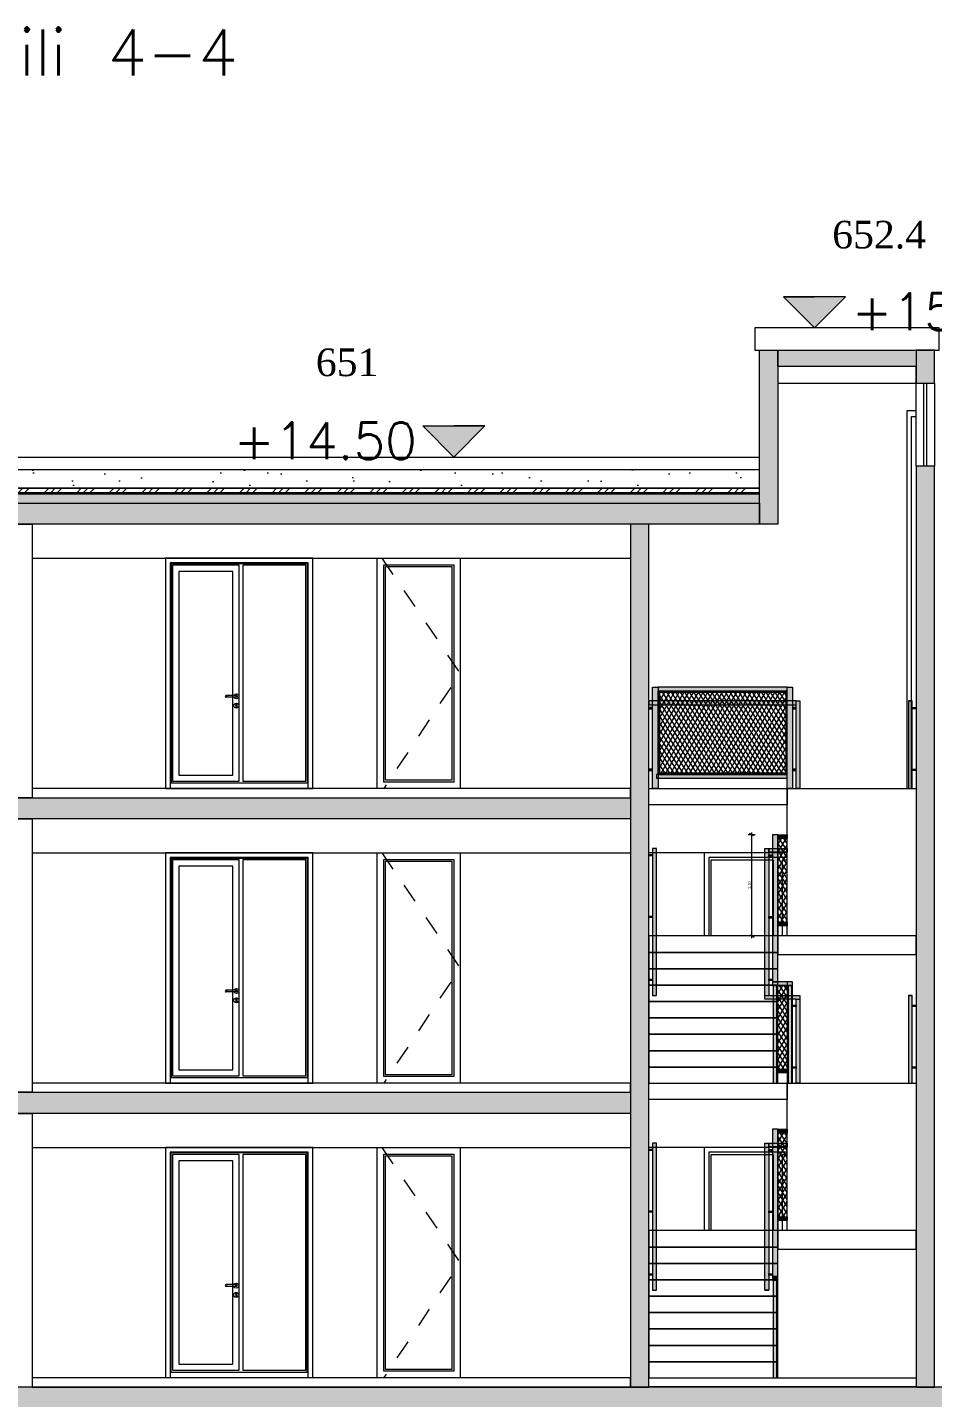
# Model space of a CAD drawing. Header units: metres. Extents: x 476297 to 476657, y 4620828 to 4621206.
# Drawn here: x 476554.18 to 476564.01, y 4621115.29 to 4621130.17 of the extents above; entities that cross this region are included whole.
import ezdxf

# ---------------------------------------------------------------- set-up
doc = ezdxf.new("R2010")
doc.units = ezdxf.units.M
doc.header["$MEASUREMENT"] = 0
doc.linetypes.add('Dashed', pattern=[0.423333, 0.211667, -0.211667])
for name, color, linetype in [('0_0 Architecture', 7, 'Continuous'), ('0_Pen_No__1', 7, 'Continuous'), ('0_Pen_No__250', 7, 'Continuous'), ('0_Pen_No__7', 7, 'Continuous'), ('2D Drafting - General_Pen_No__250', 7, 'Continuous'), ('2D Drafting - General_Pen_No__7', 7, 'Continuous'), ('Annotation - Text_Pen_No__7_Pen_No__7', 7, 'Continuous'), ('gegmebi_Pen_No__7', 7, 'Continuous'), ('New0_Pen_No__42_Pen_No__250', 7, 'Continuous'), ('New0_Pen_No__7', 7, 'Continuous'), ('New2D Drafting - General', 7, 'Continuous'), ('New2D Drafting - General_Pen_No__250', 7, 'Continuous'), ('New2D Drafting - General_Pen_No__250_Pen_No__7', 7, 'Continuous'), ('Newgegmebi_Pen_No__7', 7, 'Continuous'), ('NewNew_piketebi_Pen_No__7', 7, 'Continuous'), ('Newshenobebi', 7, 'Continuous'), ('NewStructural - Bearing', 7, 'Continuous'), ('Structural - Bearing_Pen_No__7_Pen_No__7', 7, 'Continuous'), ('zoma', 7, 'Continuous'), ('zoma_Pen_No__1', 7, 'Continuous')]:
    doc.layers.add(name, color=color, linetype=linetype)
doc.styles.add('GENERATED_STYLE_2', font='arial.ttf')
doc.styles.add('GENERATED_STYLE_6', font='times.ttf')
doc.dimstyles.new('GENERATED_STYLE__5', dxfattribs={"dimtxt": 0.03, "dimasz": 0.038, "dimexe": 0.18, "dimexo": 0.003, "dimgap": 0.09, "dimtad": 1, "dimzin": 0, "dimdsep": 46, "dimtxsty": 'GENERATED_STYLE_2', "dimblk": 'ARROWHEAD_2', "dimblk1": 'ARROWHEAD_2', "dimblk2": 'ARROWHEAD_2', "dimcen": 0.09, "dimclrd": 142, "dimclre": 142, "dimclrt": 142, "dimadec": 0, "dimazin": 0, "dimtfac": 1, "dimtdec": 4, "dimtmove": 0, "dimatfit": 3, "dimfxl": 1, "dimtolj": 1, "dimtzin": 0, "dimarcsym": 0})
pattern_1 = [(60, (476844.52715, 4621385.791044), (-0.038971143, 0.0225), []), (122.833095, (476844.52715, 4621385.791044), (0.0368060797, 0.01875), [])]

# ---------------------------------------------------------------- blocks, each defined once
blk = doc.blocks.new('*D127', base_point=(476844.527, 4621385.791))
at = {"layer": 'zoma', "color": 142, "linetype": 'Continuous', "lineweight": 0, "transparency": 16777216}
for p, q in [((476562.085, 4621121.401), (476562.01, 4621121.401)), ((476562.073, 4621121.387), (476562.023, 4621121.415)), ((476562.048, 4621121.401), (476562.048, 4621121.425)), ((476562.048, 4621120.301), (476562.048, 4621121.401)), ((476562.085, 4621120.301), (476562.01, 4621120.301)), ((476562.023, 4621120.315), (476562.073, 4621120.287)), ((476562.048, 4621120.277), (476562.048, 4621120.301))]:
    blk.add_line(p, q, dxfattribs=at)
at = {"layer": 'zoma', "color": 142, "lineweight": 0, "transparency": 16777216, "insert": (476562.042, 4621120.811), "char_height": 0.03, "attachment_point": 7, "rotation": 90, "style": 'GENERATED_STYLE_2'}
blk.add_mtext('\\A1;{\\pql;\\fArial CYR|b0|i0|c204|p34;1,10}', dxfattribs=at)
blk = doc.blocks.new('ARROWHEAD_2')
at = {"color": 0, "linetype": 'Continuous', "lineweight": 0}
for p, q in [((0, 0), (-1, 0)), ((-0.38, -0.66), (0.38, 0.66))]:
    blk.add_line(p, q, dxfattribs=at)

msp = doc.modelspace()

# ---------------------------------------------------------------- hatches: boundary and pattern name
at = {"layer": '0_0 Architecture', "linetype": 'Continuous', "lineweight": 0}
h = msp.add_hatch(dxfattribs=at)
h.set_pattern_fill('CUT_STONE', style=0, pattern_type=2)
h.set_pattern_definition([(45, (476844.52715, 4621386.59104), (-0.25455844, 0.25455844), [0, -0.24, 0, -0.36]), (110, (476845.32715, 4621386.59104), (0.33828934, 0.12312725), [0, -0.176, 0, -0.304])])
h.paths.add_polyline_path([(476562.13, 4621125.363), (476545.93, 4621125.363), (476545.93, 4621125.163), (476562.13, 4621125.163)])
h = msp.add_hatch(dxfattribs=at)
h.set_pattern_fill('ALUMINUM', style=0, pattern_type=2)
h.set_pattern_definition([(45, (476844.52715, 4621385.79104), (-0.1767767, 0.1767767), []), (45, (476844.4918, 4621385.8264), (-0.1767767, 0.1767767), []), (45, (476844.45644, 4621385.86175), (-0.1767767, 0.1767767), [])])
h.paths.add_polyline_path([(476562.13, 4621125.163), (476545.93, 4621125.163), (476545.93, 4621125.113), (476562.13, 4621125.113)])
h = msp.add_hatch(dxfattribs=at)
h.set_pattern_fill('STRUCTURAL_CONCRETE', style=0, pattern_type=2)
h.set_pattern_definition([(0, (476844.52715, 4621385.79104), (0, 0.6235383), [0.06, -0.3]), (0, (476844.70715, 4621386.1028), (0, 0.6235383), [0.06, -0.3]), (60, (476844.52715, 4621385.79104), (-0.54, 0.3117692), [0.06, -0.3]), (60, (476844.88715, 4621385.79104), (-0.54, 0.3117692), [0.06, -0.3]), (120, (476844.58715, 4621385.79104), (0.54, 0.3117692), [0.06, -0.3]), (120, (476844.94715, 4621385.79104), (0.54, 0.3117692), [0.06, -0.3]), (0, (476844.52715, 4621385.85104), (0, 0.120000005), [0, -0.120000005, 0, -0.180000007]), (45, (476844.58715, 4621385.85104), (-0.084852817, 0.084852817), [0, -0.090000004, 0, -0.150000006])])
h.paths.add_polyline_path([(476562.13, 4621125.102), (476545.93, 4621125.102), (476545.93, 4621125.003), (476562.13, 4621125.003)])
at = {"layer": '0_Pen_No__250', "linetype": 'Continuous', "lineweight": 0}
for points in [[(476562.729, 4621126.905), (476563.067, 4621127.242), (476562.391, 4621127.242)], [(476558.811, 4621125.502), (476558.474, 4621125.84), (476559.149, 4621125.84)]]:
    msp.add_hatch(color=142, dxfattribs=at).paths.add_polyline_path(points)
at = {"layer": '2D Drafting - General_Pen_No__250', "linetype": 'Continuous', "lineweight": 0}
for points in [[(476545.93, 4621124.773), (476545.93, 4621125.003), (476562.13, 4621125.003), (476562.13, 4621124.773)], [(476547.331, 4621121.573), (476547.331, 4621121.803), (476560.731, 4621121.803), (476560.731, 4621121.573)], [(476547.331, 4621118.373), (476547.331, 4621118.603), (476560.731, 4621118.603), (476560.731, 4621118.373)], [(476533.131, 4621115.403), (476574.931, 4621115.403), (476574.931, 4621115.173), (476574.931, 4621114.803), (476574.631, 4621114.803), (476574.631, 4621115.173), (476533.431, 4621115.173), (476533.431, 4621114.803), (476533.131, 4621114.803)]]:
    msp.add_hatch(color=7, dxfattribs=at).paths.add_polyline_path(points)
at = {"layer": 'New2D Drafting - General', "linetype": 'Continuous', "lineweight": 0}
for points in [[(476560.971, 4621121.903), (476560.971, 4621123.003), (476561.031, 4621123.003), (476561.031, 4621121.903)], [(476562.431, 4621123.003), (476561.031, 4621123.003), (476561.031, 4621122.963), (476562.431, 4621122.963)], [(476561.031, 4621122.963), (476562.431, 4621122.963), (476562.416, 4621122.948), (476561.046, 4621122.948)], [(476561.031, 4621122.963), (476561.046, 4621122.948), (476561.046, 4621122.068), (476561.031, 4621122.053)], [(476562.431, 4621122.963), (476562.416, 4621122.948), (476562.416, 4621122.068), (476562.431, 4621122.053)], [(476562.431, 4621121.903), (476562.431, 4621123.003), (476562.491, 4621123.003), (476562.491, 4621121.903)], [(476562.531, 4621122.853), (476560.931, 4621122.853), (476560.931, 4621122.813), (476562.531, 4621122.813)], [(476560.971, 4621122.783), (476560.931, 4621122.783), (476560.931, 4621122.768), (476560.971, 4621122.768)], [(476562.531, 4621122.783), (476562.491, 4621122.783), (476562.491, 4621122.768), (476562.531, 4621122.768)], [(476562.571, 4621121.903), (476562.531, 4621121.903), (476562.531, 4621122.853), (476562.571, 4621122.853)], [(476563.751, 4621121.903), (476563.791, 4621121.903), (476563.791, 4621122.853), (476563.751, 4621122.853)], [(476563.791, 4621122.783), (476563.831, 4621122.783), (476563.831, 4621122.768), (476563.791, 4621122.768)], [(476560.971, 4621122.113), (476560.931, 4621122.113), (476560.931, 4621122.098), (476560.971, 4621122.098)], [(476562.431, 4621122.053), (476561.011, 4621122.053), (476561.011, 4621122.013), (476562.431, 4621122.013)], [(476561.031, 4621122.053), (476562.431, 4621122.053), (476562.416, 4621122.068), (476561.046, 4621122.068)], [(476562.531, 4621122.113), (476562.491, 4621122.113), (476562.491, 4621122.098), (476562.531, 4621122.098)], [(476563.791, 4621122.113), (476563.831, 4621122.113), (476563.831, 4621122.098), (476563.791, 4621122.098)], [(476562.331, 4621119.803), (476562.331, 4621121.401), (476562.271, 4621121.401), (476562.271, 4621119.803)], [(476562.331, 4621121.401), (476562.431, 4621121.401), (476562.431, 4621121.361), (476562.331, 4621121.361)], [(476560.971, 4621119.653), (476561.011, 4621119.653), (476561.011, 4621121.251), (476560.971, 4621121.251)], [(476562.571, 4621119.653), (476562.571, 4621119.615), (476562.571, 4621118.703), (476562.531, 4621118.703), (476562.531, 4621119.613), (476562.191, 4621119.613), (476562.191, 4621121.251), (476562.231, 4621121.251), (476562.231, 4621119.653)], [(476562.231, 4621121.251), (476562.431, 4621121.251), (476562.431, 4621121.211), (476562.231, 4621121.211)], [(476560.931, 4621121.185), (476560.971, 4621121.185), (476560.971, 4621121.17), (476560.931, 4621121.17)], [(476562.231, 4621121.181), (476562.271, 4621121.181), (476562.271, 4621121.166), (476562.231, 4621121.166)], [(476560.931, 4621120.515), (476560.971, 4621120.515), (476560.971, 4621120.5), (476560.931, 4621120.5)], [(476562.231, 4621120.511), (476562.271, 4621120.511), (476562.271, 4621120.496), (476562.231, 4621120.496)], [(476562.331, 4621120.451), (476562.431, 4621120.451), (476562.431, 4621120.411), (476562.331, 4621120.411)], [(476560.931, 4621119.833), (476560.971, 4621119.833), (476560.971, 4621119.818), (476560.931, 4621119.818)], [(476562.231, 4621119.832), (476562.271, 4621119.832), (476562.271, 4621119.817), (476562.231, 4621119.817)], [(476562.491, 4621119.763), (476562.491, 4621119.803), (476562.271, 4621119.803), (476562.271, 4621119.763)], [(476562.28, 4621118.703), (476562.321, 4621118.703), (476562.321, 4621119.763), (476562.28, 4621119.763)], [(476562.491, 4621118.703), (476562.491, 4621119.803), (476562.431, 4621119.803), (476562.431, 4621118.703)], [(476562.441, 4621118.703), (476562.481, 4621118.703), (476562.481, 4621119.763), (476562.441, 4621119.763)], [(476563.751, 4621118.703), (476563.791, 4621118.703), (476563.791, 4621119.653), (476563.751, 4621119.653)], [(476562.491, 4621119.55), (476562.531, 4621119.55), (476562.531, 4621119.536), (476562.491, 4621119.536)], [(476563.791, 4621119.55), (476563.831, 4621119.55), (476563.831, 4621119.536), (476563.791, 4621119.536)], [(476562.321, 4621118.853), (476562.441, 4621118.853), (476562.441, 4621118.813), (476562.321, 4621118.813)], [(476562.491, 4621118.88), (476562.531, 4621118.88), (476562.531, 4621118.866), (476562.491, 4621118.866)], [(476563.791, 4621118.88), (476563.831, 4621118.88), (476563.831, 4621118.865), (476563.791, 4621118.865)], [(476562.331, 4621116.603), (476562.331, 4621118.201), (476562.271, 4621118.201), (476562.271, 4621116.603)], [(476562.331, 4621118.201), (476562.431, 4621118.201), (476562.431, 4621118.161), (476562.331, 4621118.161)], [(476560.931, 4621117.985), (476560.971, 4621117.985), (476560.971, 4621117.97), (476560.931, 4621117.97)], [(476560.971, 4621116.453), (476561.011, 4621116.453), (476561.011, 4621118.051), (476560.971, 4621118.051)], [(476562.231, 4621118.051), (476562.231, 4621116.453), (476562.191, 4621116.453), (476562.191, 4621118.051)], [(476562.231, 4621118.051), (476562.431, 4621118.051), (476562.431, 4621118.011), (476562.231, 4621118.011)], [(476562.231, 4621117.981), (476562.271, 4621117.981), (476562.271, 4621117.966), (476562.231, 4621117.966)], [(476560.931, 4621117.315), (476560.971, 4621117.315), (476560.971, 4621117.3), (476560.931, 4621117.3)], [(476562.231, 4621117.311), (476562.271, 4621117.311), (476562.271, 4621117.296), (476562.231, 4621117.296)], [(476562.331, 4621117.251), (476562.431, 4621117.251), (476562.431, 4621117.211), (476562.331, 4621117.211)], [(476560.931, 4621116.633), (476560.971, 4621116.633), (476560.971, 4621116.618), (476560.931, 4621116.618)], [(476562.231, 4621116.632), (476562.271, 4621116.632), (476562.271, 4621116.617), (476562.231, 4621116.617)], [(476562.331, 4621116.563), (476562.331, 4621116.603), (476562.271, 4621116.603), (476562.271, 4621116.563)], [(476562.28, 4621115.503), (476562.321, 4621115.503), (476562.321, 4621116.563), (476562.28, 4621116.563)]]:
    msp.add_hatch(color=1, dxfattribs=at).paths.add_polyline_path(points)
h = msp.add_hatch(dxfattribs=at)
h.set_pattern_fill('BATT_INSULATION', color=1, style=0, pattern_type=2)
h.set_pattern_definition(pattern_1)
h.paths.add_polyline_path([(476561.046, 4621122.068), (476561.046, 4621122.948), (476562.416, 4621122.948), (476562.416, 4621122.068)])
h = msp.add_hatch(dxfattribs=at)
h.set_pattern_fill('BATT_INSULATION', color=1, style=0, pattern_type=2)
h.set_pattern_definition(pattern_1)
h.paths.add_polyline_path([(476562.431, 4621120.451), (476562.431, 4621121.361), (476562.331, 4621121.361), (476562.331, 4621120.451)])
h = msp.add_hatch(dxfattribs=at)
h.set_pattern_fill('BATT_INSULATION', color=1, style=0, pattern_type=2)
h.set_pattern_definition(pattern_1)
h.paths.add_polyline_path([(476562.441, 4621118.853), (476562.441, 4621119.763), (476562.321, 4621119.763), (476562.321, 4621118.853)])
h = msp.add_hatch(dxfattribs=at)
h.set_pattern_fill('BATT_INSULATION', color=1, style=0, pattern_type=2)
h.set_pattern_definition(pattern_1)
h.paths.add_polyline_path([(476562.431, 4621117.251), (476562.431, 4621118.161), (476562.331, 4621118.161), (476562.331, 4621117.251)])
at = {"layer": 'New2D Drafting - General_Pen_No__250', "linetype": 'Continuous', "lineweight": 0}
for points in [[(476562.33, 4621124.773), (476562.13, 4621124.773), (476562.13, 4621126.664), (476562.33, 4621126.664)], [(476562.33, 4621126.484), (476562.33, 4621126.664), (476563.831, 4621126.664), (476563.831, 4621126.484)], [(476564.031, 4621126.303), (476564.031, 4621126.664), (476563.831, 4621126.664), (476563.831, 4621126.303)], [(476564.031, 4621115.402), (476564.031, 4621125.403), (476563.831, 4621125.403), (476563.831, 4621115.402)], [(476560.931, 4621115.402), (476560.931, 4621124.773), (476560.731, 4621124.773), (476560.731, 4621115.402)]]:
    msp.add_hatch(color=7, dxfattribs=at).paths.add_polyline_path(points)
at = {"layer": 'New2D Drafting - General_Pen_No__250_Pen_No__7', "linetype": 'Continuous', "lineweight": 0}
h = msp.add_hatch(dxfattribs=at)
h.set_pattern_fill('BATT_INSULATION', style=0, pattern_type=2)
h.set_pattern_definition(pattern_1)
h.paths.add_polyline_path([(476545.93, 4621125.102), (476562.13, 4621125.102), (476562.13, 4621125.113), (476545.93, 4621125.113)])

# ---------------------------------------------------------------- linework, layer by layer
at = {"layer": '0_0 Architecture', "color": 7, "linetype": 'Continuous', "lineweight": 0, "flags": 128}
for points in [[(476562.13, 4621125.363), (476545.93, 4621125.363), (476545.93, 4621125.163), (476562.13, 4621125.163)], [(476562.13, 4621125.163), (476545.93, 4621125.163), (476545.93, 4621125.113), (476562.13, 4621125.113)], [(476562.13, 4621125.102), (476545.93, 4621125.102), (476545.93, 4621125.003), (476562.13, 4621125.003)]]:
    msp.add_lwpolyline(points, close=True, dxfattribs=at)
at = {"layer": '0_Pen_No__1', "color": 7, "linetype": 'Continuous', "lineweight": 0, "flags": 128}
for points in [[(476562.729, 4621126.905), (476562.391, 4621127.242), (476562.729, 4621127.242)], [(476562.729, 4621126.905), (476563.067, 4621127.242), (476562.729, 4621127.242)], [(476563.991, 4621126.905), (476562.391, 4621126.905)], [(476558.811, 4621125.502), (476558.474, 4621125.84), (476558.811, 4621125.84)], [(476558.811, 4621125.502), (476559.149, 4621125.84), (476558.811, 4621125.84)], [(476557.549, 4621125.503), (476559.149, 4621125.502)]]:
    msp.add_lwpolyline(points, dxfattribs=at)
at = {"layer": '0_Pen_No__250', "color": 142, "linetype": 'Continuous', "lineweight": 0, "flags": 128}
for points in [[(476562.729, 4621126.905), (476563.067, 4621127.242), (476562.391, 4621127.242)], [(476558.811, 4621125.502), (476558.474, 4621125.84), (476559.149, 4621125.84)]]:
    msp.add_lwpolyline(points, close=True, dxfattribs=at)
at = {"layer": '0_Pen_No__7', "color": 252, "linetype": 'Continuous', "lineweight": 0, "flags": 128}
for points in [[(476562.431, 4621121.203), (476561.531, 4621121.203), (476561.531, 4621120.301)], [(476562.431, 4621118.003), (476561.531, 4621118.003), (476561.531, 4621117.101)]]:
    msp.add_lwpolyline(points, dxfattribs=at)
at = {"layer": '2D Drafting - General_Pen_No__250', "color": 7, "linetype": 'Continuous', "lineweight": 0, "flags": 128}
for points in [[(476545.93, 4621124.773), (476545.93, 4621125.003), (476562.13, 4621125.003), (476562.13, 4621124.773)], [(476547.331, 4621121.573), (476547.331, 4621121.803), (476560.731, 4621121.803), (476560.731, 4621121.573)], [(476547.331, 4621118.373), (476547.331, 4621118.603), (476560.731, 4621118.603), (476560.731, 4621118.373)], [(476533.131, 4621115.403), (476574.931, 4621115.403), (476574.931, 4621115.173), (476574.931, 4621114.803), (476574.631, 4621114.803), (476574.631, 4621115.173), (476533.431, 4621115.173), (476533.431, 4621114.803), (476533.131, 4621114.803)]]:
    msp.add_lwpolyline(points, close=True, dxfattribs=at)
at = {"layer": '2D Drafting - General_Pen_No__7', "color": 252, "linetype": 'Continuous', "lineweight": 0, "flags": 128}
for points in [[(476555.685, 4621121.903), (476557.281, 4621121.903), (476557.281, 4621124.403), (476555.681, 4621124.403)], [(476555.681, 4621124.403), (476555.681, 4621121.903), (476555.685, 4621121.903)], [(476555.685, 4621118.703), (476557.281, 4621118.703), (476557.281, 4621121.203), (476555.681, 4621121.203)], [(476555.681, 4621121.203), (476555.681, 4621118.703), (476555.685, 4621118.703)], [(476555.684, 4621115.504), (476557.28, 4621115.504), (476557.28, 4621118.004), (476555.68, 4621118.004)], [(476555.68, 4621118.004), (476555.68, 4621115.504), (476555.684, 4621115.504)]]:
    msp.add_lwpolyline(points, dxfattribs=at)
for points in [[(476557.231, 4621124.353), (476555.731, 4621124.353), (476555.731, 4621121.903), (476557.231, 4621121.903)], [(476557.98, 4621124.403), (476558.88, 4621124.403), (476558.88, 4621121.903), (476557.98, 4621121.903)], [(476557.221, 4621124.343), (476555.741, 4621124.343), (476555.741, 4621121.963), (476557.221, 4621121.963)], [(476556.481, 4621124.328), (476555.756, 4621124.328), (476555.756, 4621121.983), (476556.481, 4621121.983)], [(476556.411, 4621124.258), (476555.826, 4621124.258), (476555.826, 4621122.048), (476556.411, 4621122.048)], [(476557.206, 4621124.328), (476556.521, 4621124.328), (476556.521, 4621121.983), (476557.206, 4621121.983)], [(476558.05, 4621124.333), (476558.81, 4621124.333), (476558.81, 4621121.973), (476558.05, 4621121.973)], [(476558.07, 4621124.313), (476558.79, 4621124.313), (476558.79, 4621121.994), (476558.07, 4621121.994)], [(476557.231, 4621121.153), (476555.731, 4621121.153), (476555.731, 4621118.703), (476557.231, 4621118.703)], [(476557.221, 4621121.143), (476555.741, 4621121.143), (476555.741, 4621118.763), (476557.221, 4621118.763)], [(476556.481, 4621121.128), (476555.756, 4621121.128), (476555.756, 4621118.783), (476556.481, 4621118.783)], [(476557.206, 4621121.128), (476556.521, 4621121.128), (476556.521, 4621118.783), (476557.206, 4621118.783)], [(476557.98, 4621121.203), (476558.88, 4621121.203), (476558.88, 4621118.703), (476557.98, 4621118.703)], [(476558.05, 4621121.133), (476558.81, 4621121.133), (476558.81, 4621118.773), (476558.05, 4621118.773)], [(476558.07, 4621121.113), (476558.79, 4621121.113), (476558.79, 4621118.794), (476558.07, 4621118.794)], [(476556.411, 4621121.058), (476555.826, 4621121.058), (476555.826, 4621118.848), (476556.411, 4621118.848)], [(476557.23, 4621117.954), (476555.73, 4621117.954), (476555.73, 4621115.504), (476557.23, 4621115.504)], [(476557.98, 4621118.003), (476558.88, 4621118.003), (476558.88, 4621115.503), (476557.98, 4621115.503)], [(476557.22, 4621117.944), (476555.74, 4621117.944), (476555.74, 4621115.564), (476557.22, 4621115.564)], [(476556.48, 4621117.929), (476555.755, 4621117.929), (476555.755, 4621115.584), (476556.48, 4621115.584)], [(476556.41, 4621117.859), (476555.825, 4621117.859), (476555.825, 4621115.649), (476556.41, 4621115.649)], [(476557.205, 4621117.929), (476556.52, 4621117.929), (476556.52, 4621115.584), (476557.205, 4621115.584)], [(476558.05, 4621117.933), (476558.81, 4621117.933), (476558.81, 4621115.573), (476558.05, 4621115.573)], [(476558.07, 4621117.913), (476558.79, 4621117.913), (476558.79, 4621115.594), (476558.07, 4621115.594)]]:
    msp.add_lwpolyline(points, close=True, dxfattribs=at)
at = {"layer": '2D Drafting - General_Pen_No__7', "color": 252, "linetype": 'Dashed', "lineweight": 0, "flags": 128}
for points in [[(476558.031, 4621124.403), (476558.879, 4621123.154), (476558.052, 4621121.904)], [(476558.031, 4621121.203), (476558.879, 4621119.954), (476558.052, 4621118.704)], [(476558.031, 4621118.003), (476558.879, 4621116.754), (476558.052, 4621115.504)]]:
    msp.add_lwpolyline(points, dxfattribs=at)
at = {"layer": 'gegmebi_Pen_No__7', "color": 7, "linetype": 'Continuous', "lineweight": 0}
msp.add_line((476545.93, 4621125.502), (476562.13, 4621125.502), dxfattribs=at)
at = {"layer": 'gegmebi_Pen_No__7', "color": 7, "linetype": 'Continuous', "lineweight": 0, "flags": 128}
for points in [[(476554.231, 4621121.803), (476560.731, 4621121.803), (476560.731, 4621121.903), (476554.231, 4621121.903)], [(476554.231, 4621118.603), (476560.731, 4621118.603), (476560.731, 4621118.703), (476554.231, 4621118.703)], [(476554.231, 4621115.402), (476560.731, 4621115.402), (476560.731, 4621115.503), (476554.231, 4621115.503)]]:
    msp.add_lwpolyline(points, close=True, dxfattribs=at)
at = {"layer": 'New0_Pen_No__42_Pen_No__250', "color": 7, "linetype": 'Continuous', "lineweight": 0}
for p, q in [((476563.751, 4621122.853), (476563.791, 4621122.853)), ((476562.191, 4621119.653), (476562.231, 4621119.653)), ((476562.531, 4621119.613), (476562.571, 4621119.613)), ((476563.751, 4621119.653), (476563.791, 4621119.653)), ((476562.191, 4621116.453), (476562.231, 4621116.453))]:
    msp.add_line(p, q, dxfattribs=at)
at = {"layer": 'New0_Pen_No__7', "color": 7, "linetype": 'Continuous', "lineweight": 0, "flags": 128}
msp.add_lwpolyline([(476562.33, 4621126.303), (476563.831, 4621126.303), (476563.831, 4621126.484), (476562.33, 4621126.484)], close=True, dxfattribs=at)
at = {"layer": 'New2D Drafting - General', "color": 7, "linetype": 'Continuous', "lineweight": 0, "flags": 128}
for points in [[(476560.971, 4621121.903), (476560.971, 4621123.003), (476561.031, 4621123.003), (476561.031, 4621121.903)], [(476562.431, 4621123.003), (476561.031, 4621123.003), (476561.031, 4621122.963), (476562.431, 4621122.963)], [(476561.031, 4621122.963), (476562.431, 4621122.963), (476562.416, 4621122.948), (476561.046, 4621122.948)], [(476561.031, 4621122.963), (476561.046, 4621122.948), (476561.046, 4621122.068), (476561.031, 4621122.053)], [(476561.046, 4621122.068), (476561.046, 4621122.948), (476562.416, 4621122.948), (476562.416, 4621122.068)], [(476562.431, 4621122.963), (476562.416, 4621122.948), (476562.416, 4621122.068), (476562.431, 4621122.053)], [(476562.431, 4621121.903), (476562.431, 4621123.003), (476562.491, 4621123.003), (476562.491, 4621121.903)], [(476562.531, 4621122.853), (476560.931, 4621122.853), (476560.931, 4621122.813), (476562.531, 4621122.813)], [(476560.971, 4621122.783), (476560.931, 4621122.783), (476560.931, 4621122.768), (476560.971, 4621122.768)], [(476562.531, 4621122.783), (476562.491, 4621122.783), (476562.491, 4621122.768), (476562.531, 4621122.768)], [(476562.571, 4621121.903), (476562.531, 4621121.903), (476562.531, 4621122.853), (476562.571, 4621122.853)], [(476563.751, 4621121.903), (476563.791, 4621121.903), (476563.791, 4621122.853), (476563.751, 4621122.853)], [(476563.791, 4621122.783), (476563.831, 4621122.783), (476563.831, 4621122.768), (476563.791, 4621122.768)], [(476560.971, 4621122.113), (476560.931, 4621122.113), (476560.931, 4621122.098), (476560.971, 4621122.098)], [(476562.431, 4621122.053), (476561.011, 4621122.053), (476561.011, 4621122.013), (476562.431, 4621122.013)], [(476561.031, 4621122.053), (476562.431, 4621122.053), (476562.416, 4621122.068), (476561.046, 4621122.068)], [(476562.531, 4621122.113), (476562.491, 4621122.113), (476562.491, 4621122.098), (476562.531, 4621122.098)], [(476563.791, 4621122.113), (476563.831, 4621122.113), (476563.831, 4621122.098), (476563.791, 4621122.098)], [(476562.331, 4621119.803), (476562.331, 4621121.401), (476562.271, 4621121.401), (476562.271, 4621119.803)], [(476562.331, 4621121.401), (476562.431, 4621121.401), (476562.431, 4621121.361), (476562.331, 4621121.361)], [(476560.971, 4621119.653), (476561.011, 4621119.653), (476561.011, 4621121.251), (476560.971, 4621121.251)], [(476562.571, 4621119.653), (476562.571, 4621119.615), (476562.571, 4621118.703), (476562.531, 4621118.703), (476562.531, 4621119.613), (476562.191, 4621119.613), (476562.191, 4621121.251), (476562.231, 4621121.251), (476562.231, 4621119.653)], [(476562.231, 4621121.251), (476562.431, 4621121.251), (476562.431, 4621121.211), (476562.231, 4621121.211)], [(476562.431, 4621120.451), (476562.431, 4621121.361), (476562.331, 4621121.361), (476562.331, 4621120.451)], [(476560.931, 4621121.185), (476560.971, 4621121.185), (476560.971, 4621121.17), (476560.931, 4621121.17)], [(476562.231, 4621121.181), (476562.271, 4621121.181), (476562.271, 4621121.166), (476562.231, 4621121.166)], [(476560.931, 4621120.515), (476560.971, 4621120.515), (476560.971, 4621120.5), (476560.931, 4621120.5)], [(476562.231, 4621120.511), (476562.271, 4621120.511), (476562.271, 4621120.496), (476562.231, 4621120.496)], [(476562.331, 4621120.451), (476562.431, 4621120.451), (476562.431, 4621120.411), (476562.331, 4621120.411)], [(476560.931, 4621119.833), (476560.971, 4621119.833), (476560.971, 4621119.818), (476560.931, 4621119.818)], [(476562.231, 4621119.832), (476562.271, 4621119.832), (476562.271, 4621119.817), (476562.231, 4621119.817)], [(476562.491, 4621119.763), (476562.491, 4621119.803), (476562.271, 4621119.803), (476562.271, 4621119.763)], [(476562.28, 4621118.703), (476562.321, 4621118.703), (476562.321, 4621119.763), (476562.28, 4621119.763)], [(476562.441, 4621118.853), (476562.441, 4621119.763), (476562.321, 4621119.763), (476562.321, 4621118.853)], [(476562.491, 4621118.703), (476562.491, 4621119.803), (476562.431, 4621119.803), (476562.431, 4621118.703)], [(476562.441, 4621118.703), (476562.481, 4621118.703), (476562.481, 4621119.763), (476562.441, 4621119.763)], [(476563.751, 4621118.703), (476563.791, 4621118.703), (476563.791, 4621119.653), (476563.751, 4621119.653)], [(476562.491, 4621119.55), (476562.531, 4621119.55), (476562.531, 4621119.536), (476562.491, 4621119.536)], [(476563.791, 4621119.55), (476563.831, 4621119.55), (476563.831, 4621119.536), (476563.791, 4621119.536)], [(476562.321, 4621118.853), (476562.441, 4621118.853), (476562.441, 4621118.813), (476562.321, 4621118.813)], [(476562.491, 4621118.88), (476562.531, 4621118.88), (476562.531, 4621118.866), (476562.491, 4621118.866)], [(476563.791, 4621118.88), (476563.831, 4621118.88), (476563.831, 4621118.865), (476563.791, 4621118.865)], [(476562.331, 4621116.603), (476562.331, 4621118.201), (476562.271, 4621118.201), (476562.271, 4621116.603)], [(476562.331, 4621118.201), (476562.431, 4621118.201), (476562.431, 4621118.161), (476562.331, 4621118.161)], [(476562.431, 4621117.251), (476562.431, 4621118.161), (476562.331, 4621118.161), (476562.331, 4621117.251)], [(476560.931, 4621117.985), (476560.971, 4621117.985), (476560.971, 4621117.97), (476560.931, 4621117.97)], [(476560.971, 4621116.453), (476561.011, 4621116.453), (476561.011, 4621118.051), (476560.971, 4621118.051)], [(476562.231, 4621118.051), (476562.231, 4621116.453), (476562.191, 4621116.453), (476562.191, 4621118.051)], [(476562.231, 4621118.051), (476562.431, 4621118.051), (476562.431, 4621118.011), (476562.231, 4621118.011)], [(476562.231, 4621117.981), (476562.271, 4621117.981), (476562.271, 4621117.966), (476562.231, 4621117.966)], [(476560.931, 4621117.315), (476560.971, 4621117.315), (476560.971, 4621117.3), (476560.931, 4621117.3)], [(476562.231, 4621117.311), (476562.271, 4621117.311), (476562.271, 4621117.296), (476562.231, 4621117.296)], [(476562.331, 4621117.251), (476562.431, 4621117.251), (476562.431, 4621117.211), (476562.331, 4621117.211)], [(476560.931, 4621116.633), (476560.971, 4621116.633), (476560.971, 4621116.618), (476560.931, 4621116.618)], [(476562.231, 4621116.632), (476562.271, 4621116.632), (476562.271, 4621116.617), (476562.231, 4621116.617)], [(476562.331, 4621116.563), (476562.331, 4621116.603), (476562.271, 4621116.603), (476562.271, 4621116.563)], [(476562.28, 4621115.503), (476562.321, 4621115.503), (476562.321, 4621116.563), (476562.28, 4621116.563)]]:
    msp.add_lwpolyline(points, close=True, dxfattribs=at)
at = {"layer": 'New2D Drafting - General_Pen_No__250', "color": 7, "linetype": 'Continuous', "lineweight": 0, "flags": 128}
for points in [[(476562.33, 4621124.773), (476562.13, 4621124.773), (476562.13, 4621126.664), (476562.33, 4621126.664)], [(476562.33, 4621126.484), (476562.33, 4621126.664), (476563.831, 4621126.664), (476563.831, 4621126.484)], [(476564.031, 4621126.303), (476564.031, 4621126.664), (476563.831, 4621126.664), (476563.831, 4621126.303)], [(476564.031, 4621115.402), (476564.031, 4621125.403), (476563.831, 4621125.403), (476563.831, 4621115.402)], [(476560.931, 4621115.402), (476560.931, 4621124.773), (476560.731, 4621124.773), (476560.731, 4621115.402)]]:
    msp.add_lwpolyline(points, close=True, dxfattribs=at)
at = {"layer": 'New2D Drafting - General_Pen_No__250_Pen_No__7', "color": 7, "linetype": 'Continuous', "lineweight": 0, "flags": 128}
msp.add_lwpolyline([(476545.93, 4621125.102), (476562.13, 4621125.102), (476562.13, 4621125.113), (476545.93, 4621125.113)], close=True, dxfattribs=at)
at = {"layer": 'Newgegmebi_Pen_No__7', "color": 251, "linetype": 'Continuous', "lineweight": 0}
for p, q in [((476554.231, 4621124.403), (476560.731, 4621124.403)), ((476554.231, 4621121.203), (476560.731, 4621121.203)), ((476562.431, 4621121.203), (476560.931, 4621121.203)), ((476554.231, 4621118.003), (476560.731, 4621118.003)), ((476562.431, 4621118.003), (476560.931, 4621118.003))]:
    msp.add_line(p, q, dxfattribs=at)
at = {"layer": 'Newgegmebi_Pen_No__7', "color": 7, "linetype": 'Continuous', "lineweight": 0}
for points in [[(476564.031, 4621125.403), (476563.831, 4621125.403), (476563.831, 4621126.303), (476564.031, 4621126.303)], [(476563.946, 4621125.403), (476563.916, 4621125.403), (476563.916, 4621126.303), (476563.946, 4621126.303)], [(476554.231, 4621121.803), (476553.831, 4621121.803), (476553.831, 4621124.773), (476554.231, 4621124.773)], [(476562.431, 4621121.725), (476560.931, 4621121.725), (476560.931, 4621121.903), (476562.431, 4621121.903)], [(476562.431, 4621121.903), (476563.831, 4621121.903), (476563.831, 4621120.301), (476562.431, 4621120.301)], [(476554.231, 4621118.603), (476553.831, 4621118.603), (476553.831, 4621121.573), (476554.231, 4621121.573)], [(476562.331, 4621120.301), (476560.931, 4621120.301), (476560.931, 4621120.123), (476562.331, 4621120.123)], [(476562.331, 4621120.101), (476563.831, 4621120.101), (476563.831, 4621120.301), (476562.331, 4621120.301)], [(476562.331, 4621120.123), (476560.931, 4621120.123), (476560.931, 4621119.945), (476562.331, 4621119.945)], [(476562.331, 4621119.945), (476560.931, 4621119.945), (476560.931, 4621119.767), (476562.331, 4621119.767)], [(476562.331, 4621119.767), (476560.931, 4621119.767), (476560.931, 4621119.589), (476562.331, 4621119.589)], [(476562.331, 4621119.589), (476560.931, 4621119.589), (476560.931, 4621119.411), (476562.331, 4621119.411)], [(476562.331, 4621119.411), (476560.931, 4621119.411), (476560.931, 4621119.233), (476562.331, 4621119.233)], [(476562.331, 4621119.233), (476560.931, 4621119.233), (476560.931, 4621119.055), (476562.331, 4621119.055)], [(476562.331, 4621119.055), (476560.931, 4621119.055), (476560.931, 4621118.877), (476562.331, 4621118.877)], [(476562.331, 4621118.877), (476560.931, 4621118.877), (476560.931, 4621118.703), (476562.331, 4621118.703)], [(476562.431, 4621118.525), (476560.931, 4621118.525), (476560.931, 4621118.703), (476562.431, 4621118.703)], [(476562.431, 4621118.703), (476563.831, 4621118.703), (476563.831, 4621117.101), (476562.431, 4621117.101)], [(476554.231, 4621115.402), (476553.831, 4621115.402), (476553.831, 4621118.373), (476554.231, 4621118.373)], [(476562.331, 4621117.101), (476560.931, 4621117.101), (476560.931, 4621116.923), (476562.331, 4621116.923)], [(476562.331, 4621116.901), (476563.831, 4621116.901), (476563.831, 4621117.101), (476562.331, 4621117.101)], [(476562.331, 4621116.923), (476560.931, 4621116.923), (476560.931, 4621116.745), (476562.331, 4621116.745)], [(476562.331, 4621116.745), (476560.931, 4621116.745), (476560.931, 4621116.567), (476562.331, 4621116.567)], [(476562.331, 4621116.567), (476560.931, 4621116.567), (476560.931, 4621116.389), (476562.331, 4621116.389)], [(476562.331, 4621116.389), (476560.931, 4621116.389), (476560.931, 4621116.211), (476562.331, 4621116.211)], [(476562.331, 4621116.211), (476560.931, 4621116.211), (476560.931, 4621116.033), (476562.331, 4621116.033)], [(476562.331, 4621116.033), (476560.931, 4621116.033), (476560.931, 4621115.855), (476562.331, 4621115.855)], [(476562.331, 4621115.855), (476560.931, 4621115.855), (476560.931, 4621115.677), (476562.331, 4621115.677)], [(476562.331, 4621115.677), (476560.931, 4621115.677), (476560.931, 4621115.503), (476562.331, 4621115.503)]]:
    msp.add_lwpolyline(points, close=True, dxfattribs=at)
at = {"layer": 'Newgegmebi_Pen_No__7', "color": 7, "linetype": 'Continuous', "lineweight": 0, "flags": 128}
msp.add_lwpolyline([(476563.831, 4621115.403), (476560.931, 4621115.403), (476560.931, 4621115.503), (476563.831, 4621115.503)], close=True, dxfattribs=at)
at = {"layer": 'Newshenobebi', "color": 7, "linetype": 'Continuous', "lineweight": 0}
msp.add_lwpolyline([(476563.831, 4621126.003), (476563.731, 4621126.003), (476563.731, 4621121.903), (476563.781, 4621121.903), (476563.781, 4621125.943), (476563.831, 4621125.943)], close=True, dxfattribs=at)
at = {"layer": 'NewStructural - Bearing', "color": 252, "linetype": 'Continuous', "lineweight": 0}
for p, q in [((476556.333, 4621122.91), (476556.33, 4621122.903)), ((476556.33, 4621122.903), (476556.333, 4621122.896)), ((476556.334, 4621122.91), (476556.331, 4621122.903)), ((476556.331, 4621122.903), (476556.334, 4621122.896)), ((476556.34, 4621122.913), (476556.333, 4621122.91)), ((476556.333, 4621122.896), (476556.34, 4621122.893)), ((476556.339, 4621122.91), (476556.337, 4621122.903)), ((476556.337, 4621122.903), (476556.339, 4621122.896)), ((476556.341, 4621122.913), (476556.34, 4621122.913)), ((476556.341, 4621122.893), (476556.34, 4621122.893)), ((476556.344, 4621122.913), (476556.341, 4621122.913)), ((476556.344, 4621122.893), (476556.341, 4621122.893)), ((476556.349, 4621122.913), (476556.344, 4621122.913)), ((476556.349, 4621122.893), (476556.344, 4621122.893)), ((476556.346, 4621122.91), (476556.345, 4621122.903)), ((476556.345, 4621122.903), (476556.346, 4621122.896)), ((476556.355, 4621122.913), (476556.349, 4621122.913)), ((476556.355, 4621122.893), (476556.349, 4621122.893)), ((476556.435, 4621122.913), (476556.355, 4621122.913)), ((476556.435, 4621122.893), (476556.355, 4621122.893)), ((476556.425, 4621122.913), (476556.426, 4621122.917)), ((476556.426, 4621122.89), (476556.425, 4621122.893)), ((476556.426, 4621122.917), (476556.436, 4621122.926)), ((476556.436, 4621122.88), (476556.426, 4621122.89)), ((476556.441, 4621122.913), (476556.435, 4621122.913)), ((476556.441, 4621122.893), (476556.435, 4621122.893)), ((476556.436, 4621122.926), (476556.45, 4621122.93)), ((476556.45, 4621122.876), (476556.436, 4621122.88)), ((476556.445, 4621122.913), (476556.441, 4621122.913)), ((476556.445, 4621122.893), (476556.441, 4621122.893)), ((476556.443, 4621122.91), (476556.444, 4621122.903)), ((476556.444, 4621122.903), (476556.443, 4621122.896)), ((476556.449, 4621122.913), (476556.445, 4621122.913)), ((476556.449, 4621122.893), (476556.445, 4621122.893)), ((476556.45, 4621122.913), (476556.449, 4621122.913)), ((476556.45, 4621122.893), (476556.449, 4621122.893)), ((476556.45, 4621122.93), (476556.463, 4621122.926)), ((476556.45, 4621122.913), (476556.457, 4621122.91)), ((476556.45, 4621122.91), (476556.453, 4621122.903)), ((476556.453, 4621122.903), (476556.45, 4621122.896)), ((476556.457, 4621122.896), (476556.45, 4621122.893)), ((476556.463, 4621122.88), (476556.45, 4621122.876)), ((476556.455, 4621122.91), (476556.458, 4621122.903)), ((476556.458, 4621122.903), (476556.455, 4621122.896)), ((476556.457, 4621122.91), (476556.46, 4621122.903)), ((476556.46, 4621122.903), (476556.457, 4621122.896)), ((476556.463, 4621122.926), (476556.473, 4621122.917)), ((476556.473, 4621122.89), (476556.463, 4621122.88)), ((476556.473, 4621122.917), (476556.477, 4621122.903)), ((476556.477, 4621122.903), (476556.473, 4621122.89)), ((476556.423, 4621122.803), (476556.426, 4621122.817)), ((476556.426, 4621122.79), (476556.423, 4621122.803)), ((476556.426, 4621122.817), (476556.436, 4621122.826)), ((476556.436, 4621122.78), (476556.426, 4621122.79)), ((476556.436, 4621122.826), (476556.45, 4621122.83)), ((476556.45, 4621122.776), (476556.436, 4621122.78)), ((476556.443, 4621122.815), (476556.442, 4621122.813)), ((476556.442, 4621122.813), (476556.445, 4621122.808)), ((476556.443, 4621122.815), (476556.444, 4621122.818)), ((476556.45, 4621122.821), (476556.444, 4621122.818)), ((476556.445, 4621122.808), (476556.445, 4621122.806)), ((476556.445, 4621122.806), (476556.445, 4621122.803)), ((476556.445, 4621122.803), (476556.445, 4621122.8)), ((476556.445, 4621122.8), (476556.445, 4621122.794)), ((476556.445, 4621122.794), (476556.445, 4621122.791)), ((476556.445, 4621122.791), (476556.446, 4621122.787)), ((476556.446, 4621122.787), (476556.45, 4621122.786)), ((476556.45, 4621122.83), (476556.463, 4621122.826)), ((476556.455, 4621122.818), (476556.45, 4621122.821)), ((476556.45, 4621122.786), (476556.453, 4621122.787)), ((476556.463, 4621122.78), (476556.45, 4621122.776)), ((476556.453, 4621122.787), (476556.455, 4621122.791)), ((476556.456, 4621122.815), (476556.455, 4621122.818)), ((476556.455, 4621122.808), (476556.457, 4621122.813)), ((476556.455, 4621122.806), (476556.455, 4621122.808)), ((476556.455, 4621122.806), (476556.455, 4621122.803)), ((476556.455, 4621122.803), (476556.455, 4621122.8)), ((476556.455, 4621122.8), (476556.455, 4621122.794)), ((476556.455, 4621122.794), (476556.455, 4621122.791)), ((476556.456, 4621122.815), (476556.457, 4621122.813)), ((476556.463, 4621122.826), (476556.473, 4621122.817)), ((476556.473, 4621122.79), (476556.463, 4621122.78)), ((476556.473, 4621122.817), (476556.477, 4621122.803)), ((476556.477, 4621122.803), (476556.473, 4621122.79)), ((476556.333, 4621119.71), (476556.33, 4621119.703)), ((476556.33, 4621119.703), (476556.333, 4621119.696)), ((476556.334, 4621119.71), (476556.331, 4621119.703)), ((476556.331, 4621119.703), (476556.334, 4621119.696)), ((476556.34, 4621119.713), (476556.333, 4621119.71)), ((476556.333, 4621119.696), (476556.34, 4621119.693)), ((476556.339, 4621119.71), (476556.337, 4621119.703)), ((476556.337, 4621119.703), (476556.339, 4621119.696)), ((476556.341, 4621119.713), (476556.34, 4621119.713)), ((476556.341, 4621119.693), (476556.34, 4621119.693)), ((476556.344, 4621119.713), (476556.341, 4621119.713)), ((476556.344, 4621119.693), (476556.341, 4621119.693)), ((476556.349, 4621119.713), (476556.344, 4621119.713)), ((476556.349, 4621119.693), (476556.344, 4621119.693)), ((476556.346, 4621119.71), (476556.345, 4621119.703)), ((476556.345, 4621119.703), (476556.346, 4621119.696)), ((476556.355, 4621119.713), (476556.349, 4621119.713)), ((476556.355, 4621119.693), (476556.349, 4621119.693)), ((476556.435, 4621119.713), (476556.355, 4621119.713)), ((476556.435, 4621119.693), (476556.355, 4621119.693)), ((476556.423, 4621119.603), (476556.426, 4621119.617)), ((476556.426, 4621119.59), (476556.423, 4621119.603)), ((476556.425, 4621119.713), (476556.426, 4621119.717)), ((476556.426, 4621119.69), (476556.425, 4621119.693)), ((476556.426, 4621119.717), (476556.436, 4621119.727)), ((476556.436, 4621119.68), (476556.426, 4621119.69)), ((476556.426, 4621119.617), (476556.436, 4621119.627)), ((476556.441, 4621119.713), (476556.435, 4621119.713)), ((476556.441, 4621119.693), (476556.435, 4621119.693)), ((476556.436, 4621119.727), (476556.45, 4621119.73)), ((476556.45, 4621119.676), (476556.436, 4621119.68)), ((476556.436, 4621119.627), (476556.45, 4621119.63)), ((476556.445, 4621119.713), (476556.441, 4621119.713)), ((476556.445, 4621119.693), (476556.441, 4621119.693)), ((476556.443, 4621119.615), (476556.442, 4621119.613)), ((476556.442, 4621119.613), (476556.445, 4621119.608)), ((476556.443, 4621119.71), (476556.444, 4621119.703)), ((476556.444, 4621119.703), (476556.443, 4621119.696)), ((476556.443, 4621119.615), (476556.444, 4621119.618)), ((476556.45, 4621119.621), (476556.444, 4621119.618)), ((476556.449, 4621119.713), (476556.445, 4621119.713)), ((476556.449, 4621119.693), (476556.445, 4621119.693)), ((476556.445, 4621119.608), (476556.445, 4621119.606)), ((476556.445, 4621119.606), (476556.445, 4621119.603)), ((476556.445, 4621119.603), (476556.445, 4621119.6)), ((476556.445, 4621119.6), (476556.445, 4621119.595)), ((476556.445, 4621119.595), (476556.445, 4621119.591)), ((476556.445, 4621119.591), (476556.446, 4621119.587)), ((476556.45, 4621119.713), (476556.449, 4621119.713)), ((476556.45, 4621119.693), (476556.449, 4621119.693)), ((476556.45, 4621119.73), (476556.463, 4621119.727)), ((476556.45, 4621119.713), (476556.457, 4621119.71)), ((476556.45, 4621119.71), (476556.453, 4621119.703)), ((476556.453, 4621119.703), (476556.45, 4621119.696)), ((476556.457, 4621119.696), (476556.45, 4621119.693)), ((476556.463, 4621119.68), (476556.45, 4621119.676)), ((476556.45, 4621119.63), (476556.463, 4621119.627)), ((476556.455, 4621119.618), (476556.45, 4621119.621)), ((476556.453, 4621119.587), (476556.455, 4621119.591)), ((476556.455, 4621119.71), (476556.458, 4621119.703)), ((476556.458, 4621119.703), (476556.455, 4621119.696)), ((476556.456, 4621119.615), (476556.455, 4621119.618)), ((476556.455, 4621119.608), (476556.457, 4621119.613)), ((476556.455, 4621119.606), (476556.455, 4621119.608)), ((476556.455, 4621119.606), (476556.455, 4621119.603)), ((476556.455, 4621119.603), (476556.455, 4621119.6)), ((476556.455, 4621119.6), (476556.455, 4621119.595)), ((476556.455, 4621119.595), (476556.455, 4621119.591)), ((476556.456, 4621119.615), (476556.457, 4621119.613)), ((476556.457, 4621119.71), (476556.46, 4621119.703)), ((476556.46, 4621119.703), (476556.457, 4621119.696)), ((476556.463, 4621119.727), (476556.473, 4621119.717)), ((476556.473, 4621119.69), (476556.463, 4621119.68)), ((476556.463, 4621119.627), (476556.473, 4621119.617)), ((476556.473, 4621119.717), (476556.477, 4621119.703)), ((476556.477, 4621119.703), (476556.473, 4621119.69)), ((476556.473, 4621119.617), (476556.477, 4621119.603)), ((476556.477, 4621119.603), (476556.473, 4621119.59)), ((476556.436, 4621119.58), (476556.426, 4621119.59)), ((476556.45, 4621119.576), (476556.436, 4621119.58)), ((476556.446, 4621119.587), (476556.45, 4621119.586)), ((476556.45, 4621119.586), (476556.453, 4621119.587)), ((476556.463, 4621119.58), (476556.45, 4621119.576)), ((476556.473, 4621119.59), (476556.463, 4621119.58)), ((476556.332, 4621116.511), (476556.329, 4621116.504)), ((476556.329, 4621116.504), (476556.332, 4621116.496)), ((476556.333, 4621116.511), (476556.33, 4621116.504)), ((476556.33, 4621116.504), (476556.333, 4621116.496)), ((476556.339, 4621116.514), (476556.332, 4621116.511)), ((476556.332, 4621116.496), (476556.339, 4621116.494)), ((476556.338, 4621116.511), (476556.336, 4621116.504)), ((476556.336, 4621116.504), (476556.338, 4621116.496)), ((476556.34, 4621116.514), (476556.339, 4621116.514)), ((476556.34, 4621116.494), (476556.339, 4621116.494)), ((476556.343, 4621116.514), (476556.34, 4621116.514)), ((476556.343, 4621116.494), (476556.34, 4621116.494)), ((476556.348, 4621116.514), (476556.343, 4621116.514)), ((476556.348, 4621116.494), (476556.343, 4621116.494)), ((476556.345, 4621116.511), (476556.344, 4621116.504)), ((476556.344, 4621116.504), (476556.345, 4621116.496)), ((476556.354, 4621116.514), (476556.348, 4621116.514)), ((476556.354, 4621116.494), (476556.348, 4621116.494)), ((476556.434, 4621116.514), (476556.354, 4621116.514)), ((476556.434, 4621116.494), (476556.354, 4621116.494)), ((476556.424, 4621116.514), (476556.425, 4621116.517)), ((476556.425, 4621116.49), (476556.424, 4621116.494)), ((476556.425, 4621116.517), (476556.435, 4621116.527)), ((476556.435, 4621116.48), (476556.425, 4621116.49)), ((476556.439, 4621116.514), (476556.434, 4621116.514)), ((476556.439, 4621116.494), (476556.434, 4621116.494)), ((476556.435, 4621116.527), (476556.449, 4621116.531)), ((476556.449, 4621116.477), (476556.435, 4621116.48)), ((476556.444, 4621116.514), (476556.439, 4621116.514)), ((476556.444, 4621116.494), (476556.439, 4621116.494)), ((476556.442, 4621116.511), (476556.443, 4621116.504)), ((476556.443, 4621116.504), (476556.442, 4621116.496)), ((476556.448, 4621116.514), (476556.444, 4621116.514)), ((476556.448, 4621116.494), (476556.444, 4621116.494)), ((476556.449, 4621116.514), (476556.448, 4621116.514)), ((476556.449, 4621116.494), (476556.448, 4621116.494)), ((476556.449, 4621116.531), (476556.462, 4621116.527)), ((476556.449, 4621116.514), (476556.456, 4621116.511)), ((476556.449, 4621116.511), (476556.451, 4621116.504)), ((476556.451, 4621116.504), (476556.449, 4621116.496)), ((476556.456, 4621116.496), (476556.449, 4621116.494)), ((476556.462, 4621116.48), (476556.449, 4621116.477)), ((476556.454, 4621116.511), (476556.457, 4621116.504)), ((476556.457, 4621116.504), (476556.454, 4621116.496)), ((476556.456, 4621116.511), (476556.459, 4621116.504)), ((476556.459, 4621116.504), (476556.456, 4621116.496)), ((476556.462, 4621116.527), (476556.472, 4621116.517)), ((476556.472, 4621116.49), (476556.462, 4621116.48)), ((476556.472, 4621116.517), (476556.476, 4621116.504)), ((476556.476, 4621116.504), (476556.472, 4621116.49)), ((476556.422, 4621116.404), (476556.425, 4621116.417)), ((476556.425, 4621116.39), (476556.422, 4621116.404)), ((476556.425, 4621116.417), (476556.435, 4621116.427)), ((476556.435, 4621116.38), (476556.425, 4621116.39)), ((476556.435, 4621116.427), (476556.449, 4621116.431)), ((476556.449, 4621116.377), (476556.435, 4621116.38)), ((476556.442, 4621116.415), (476556.441, 4621116.413)), ((476556.441, 4621116.413), (476556.444, 4621116.408)), ((476556.442, 4621116.415), (476556.443, 4621116.419)), ((476556.449, 4621116.421), (476556.443, 4621116.419)), ((476556.444, 4621116.408), (476556.444, 4621116.406)), ((476556.444, 4621116.406), (476556.444, 4621116.404)), ((476556.444, 4621116.404), (476556.444, 4621116.401)), ((476556.444, 4621116.401), (476556.444, 4621116.395)), ((476556.444, 4621116.395), (476556.444, 4621116.391)), ((476556.444, 4621116.391), (476556.445, 4621116.387)), ((476556.445, 4621116.387), (476556.449, 4621116.386)), ((476556.449, 4621116.431), (476556.462, 4621116.427)), ((476556.454, 4621116.419), (476556.449, 4621116.421)), ((476556.449, 4621116.386), (476556.452, 4621116.387)), ((476556.462, 4621116.38), (476556.449, 4621116.377)), ((476556.452, 4621116.387), (476556.454, 4621116.391)), ((476556.455, 4621116.415), (476556.454, 4621116.419)), ((476556.454, 4621116.408), (476556.456, 4621116.413)), ((476556.454, 4621116.406), (476556.454, 4621116.408)), ((476556.454, 4621116.406), (476556.454, 4621116.404)), ((476556.454, 4621116.404), (476556.454, 4621116.401)), ((476556.454, 4621116.401), (476556.454, 4621116.395)), ((476556.454, 4621116.395), (476556.454, 4621116.391)), ((476556.455, 4621116.415), (476556.456, 4621116.413)), ((476556.462, 4621116.427), (476556.472, 4621116.417)), ((476556.472, 4621116.39), (476556.462, 4621116.38)), ((476556.472, 4621116.417), (476556.476, 4621116.404)), ((476556.476, 4621116.404), (476556.472, 4621116.39))]:
    msp.add_line(p, q, dxfattribs=at)
at = {"layer": 'NewStructural - Bearing', "color": 7, "linetype": 'Continuous', "lineweight": 0}
msp.add_lwpolyline([(476562.081, 4621126.664), (476564.081, 4621126.664), (476564.081, 4621126.905), (476562.081, 4621126.905)], close=True, dxfattribs=at)
at = {"layer": 'Structural - Bearing_Pen_No__7_Pen_No__7', "color": 252, "linetype": 'Continuous', "lineweight": 0}
for p, q in [((476561.581, 4621121.153), (476561.581, 4621120.301)), ((476562.431, 4621121.153), (476561.581, 4621121.153)), ((476561.606, 4621121.128), (476562.281, 4621121.128)), ((476561.606, 4621120.301), (476561.606, 4621121.128)), ((476562.281, 4621121.128), (476562.281, 4621120.301)), ((476562.331, 4621121.153), (476562.331, 4621120.301)), ((476562.381, 4621121.128), (476562.431, 4621121.128)), ((476562.381, 4621120.301), (476562.381, 4621121.128)), ((476561.581, 4621117.953), (476561.581, 4621117.101)), ((476562.431, 4621117.953), (476561.581, 4621117.953)), ((476562.331, 4621117.953), (476562.331, 4621117.101)), ((476561.606, 4621117.928), (476562.281, 4621117.928)), ((476561.606, 4621117.101), (476561.606, 4621117.928)), ((476562.281, 4621117.928), (476562.281, 4621117.101)), ((476562.381, 4621117.928), (476562.431, 4621117.928)), ((476562.381, 4621117.101), (476562.381, 4621117.928))]:
    msp.add_line(p, q, dxfattribs=at)

# ---------------------------------------------------------------- texts
at = {"layer": 'Annotation - Text_Pen_No__7_Pen_No__7', "color": 7, "linetype": 'Continuous', "lineweight": 0, "insert": (476556.464, 4621130.145), "char_height": 0.5, "attachment_point": 3}
msp.add_mtext('\\A1;{\\pqr;\\Ftxt.shx;Wrili \\Ftxt.shx;4\\Ftxt.shx;-\\Ftxt.shx;4}', dxfattribs=at)
at = {"layer": 'NewNew_piketebi_Pen_No__7', "color": 1, "linetype": 'Continuous', "lineweight": 0, "char_height": 0.3, "attachment_point": 4, "style": 'GENERATED_STYLE_6'}
for s, insert in [('\\A1;{\\pql;\\fTimes New Roman|b0|i0|c0|p18;65\\fTimes New Roman|b0|i0|c0|p18;2.4}', (476562.921, 4621127.915)), ('\\A1;{\\pql;\\fTimes New Roman|b0|i0|c0|p18;6\\fTimes New Roman|b0|i0|c0|p18;51}', (476557.313, 4621126.529))]:
    msp.add_mtext(s, dxfattribs=dict(at, insert=insert))
at = {"layer": 'zoma_Pen_No__1', "color": 142, "linetype": 'Continuous', "lineweight": 0, "char_height": 0.4}
for s, insert, attachment_point, rotation in [('\\A1;{\\pql;\\Ftxt.shx;+1\\Ftxt.shx;5\\Ftxt.shx;.\\Ftxt.shx;90}', (476563.131, 4621126.881), 7, 0.014), ('\\A1;{\\pqr;\\Ftxt.shx;+1\\Ftxt.shx;4\\Ftxt.shx;.\\Ftxt.shx;5\\Ftxt.shx;0}', (476558.409, 4621125.479), 9, 359.986)]:
    msp.add_mtext(s, dxfattribs=dict(at, insert=insert, attachment_point=attachment_point, rotation=rotation))

# ---------------------------------------------------------------- dimensions: what is measured, and where the dimension line sits
at = {"layer": 'zoma', "color": 142, "linetype": 'Continuous', "lineweight": 0}
dim = msp.add_linear_dim(base=(476562.048, 4621121.401), p1=(476562.026, 4621120.301), p2=(476562.271, 4621121.401), angle=90, dimstyle='GENERATED_STYLE__5', dxfattribs=at)
dim.commit()
dim.dimension.update_dxf_attribs({"geometry": '*D127', "text_midpoint": (476562.027, 4621120.85), "dimtype": 160, "text_rotation": 90})

doc.saveas('drawing.dxf')
